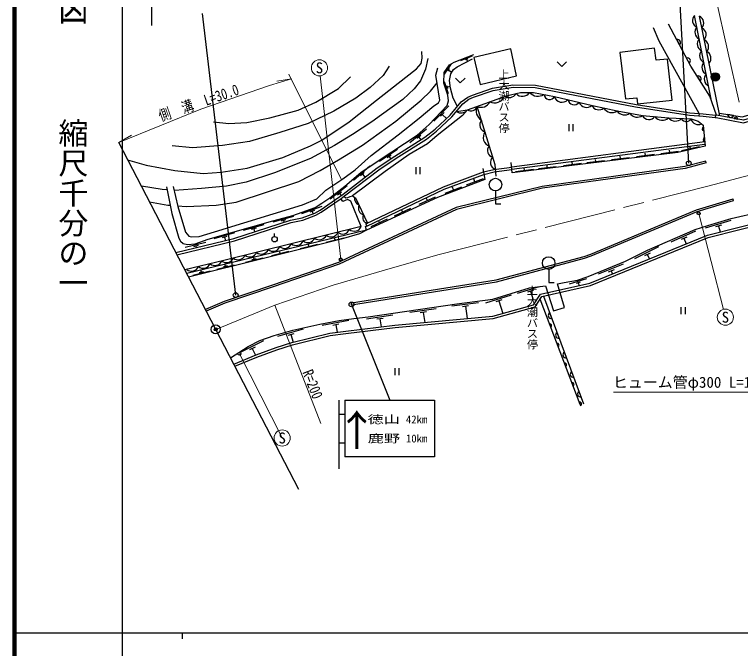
# Model space of a CAD drawing. Units: millimetres at full size, sheet at 1:1000; details may follow other scales. Extents: x 40000 to 680000, y 20000 to 380000.
# Drawn here: x 40000 to 161360, y 202409 to 308312 of the extents above; entities that cross this region are included whole.
import ezdxf
from ezdxf.enums import TextEntityAlignment as Align

# ---------------------------------------------------------------- set-up
doc = ezdxf.new("R2010")
doc.units = ezdxf.units.MM
doc.header["$LTSCALE"] = 1000
doc.header["$PDMODE"] = 32
doc.header["$PDSIZE"] = 500
doc.linetypes.add('CHAIN', pattern=[18.5, 12, -1.5, 3.5, -1.5])
doc.linetypes.add('DASHED', pattern=[7.5, 6, -1.5])
for name, color, linetype, lineweight in [('M-BGD', 7, 'Continuous', 25), ('M-BMK', 2, 'CHAIN', 13), ('M-BMK-HTXT', 7, 'Continuous', 13), ('M-BMK-OTRS', 5, 'Continuous', 25), ('M-BMK-SRVR', 3, 'Continuous', 25), ('M-STR-HTXT', 7, 'Continuous', 13), ('M-STR-STRC', 7, 'Continuous', 25), ('M-TTL', 2, 'Continuous', 140), ('M-TTL-BAND', 7, 'Continuous', 25)]:
    doc.layers.add(name, color=color, linetype=linetype, lineweight=lineweight)
doc.layers.add('M-OTRS', color=6, linetype='Continuous')
doc.styles.add('@ＭＳ ゴシック', font='')
doc.styles.add('ＭＳ ゴシック', font='')
doc.styles.get('@ＭＳ ゴシック').set_extended_font_data('@MS Gothic')
doc.styles.get('ＭＳ ゴシック').set_extended_font_data('MS Gothic')

msp = doc.modelspace()

# ---------------------------------------------------------------- hatches: boundary and pattern name
at = {"layer": 'M-BGD'}
msp.add_hatch(color=256, dxfattribs=at).paths.add_polyline_path([(157842, 297898, -1), (156442, 297898, -1)])

# ---------------------------------------------------------------- linework, layer by layer
for p, q in [((156527, 293874), (153660, 308154)), ((157922, 291376), (154511, 308021)), ((150694, 304121), (151159, 303246)), ((116497, 301372), (114547, 300593)), ((152335, 301030), (152800, 300155)), ((112983, 300051), (111816, 298339)), ((115805, 300934), (115350, 300752)), ((115578, 300843), (115730, 300461)), ((112653, 299301), (112377, 298896)), ((112515, 299099), (113119, 298687)), ((154114, 298019), (154646, 297183)), ((111849, 297126), (112509, 295132)), ((112244, 296409), (112398, 295944)), ((112321, 296176), (112839, 296348)), ((157355, 291481), (156260, 294649)), ((112605, 293075), (110112, 290478)), ((111801, 291934), (111219, 291328)), ((111510, 291631), (112226, 290944)), ((154429, 291787), (154400, 291388)), ((157162, 291503), (157116, 291106)), ((160213, 291461), (159235, 291618)), ((160298, 290937), (160913, 290823)), ((108849, 289151), (106060, 286874)), ((132640, 289980), (132640, 288807)), ((133340, 289980), (133340, 288807)), ((155226, 288896), (155171, 289520)), ((107912, 288115), (107262, 287584)), ((107587, 287849), (107951, 287404)), ((155387, 287091), (155332, 287714)), ((155393, 287022), (123121, 282824)), ((155428, 286624), (123156, 282425)), ((104027, 285746), (101023, 283762)), ((148039, 285098), (151017, 285465)), ((149528, 285282), (149484, 285639)), ((151524, 285601), (154447, 286279)), ((152986, 285940), (152904, 286291)), ((102991, 284810), (102290, 284347)), ((102641, 284579), (102907, 284176)), ((137163, 283757), (137119, 284115)), ((139805, 284083), (142782, 284450)), ((141293, 284267), (141249, 284624)), ((143992, 284599), (146970, 284966)), ((145481, 284783), (145437, 285140)), ((99372, 282969), (96657, 280604)), ((107067, 282833), (107067, 281659)), ((107767, 282833), (107767, 281659)), ((127583, 282577), (130560, 282944)), ((129071, 282760), (129027, 283117)), ((131800, 283096), (134778, 283463)), ((133289, 283280), (133245, 283637)), ((135674, 283574), (138652, 283941)), ((155628, 283536), (155551, 283826)), ((98469, 281904), (97836, 281353)), ((98152, 281628), (98602, 281113)), ((123763, 282106), (126740, 282473)), ((125251, 282289), (125207, 282647)), ((115576, 279856), (118380, 280923)), ((116978, 280390), (116807, 280838)), ((95619, 279675), (92770, 277474)), ((111973, 278486), (114777, 279552)), ((113375, 279019), (113204, 279468)), ((94655, 278665), (93991, 278152)), ((94323, 278409), (94583, 278072)), ((120403, 278852), (120403, 276677)), ((107660, 276609), (110386, 277863)), ((109023, 277236), (108823, 277672)), ((160197, 277223), (160111, 277511)), ((91367, 276251), (87975, 275045)), ((90137, 275591), (89346, 275309)), ((103522, 274707), (106247, 275960)), ((104884, 275333), (104697, 275742)), ((120403, 276677), (121292, 276677)), ((86647, 274569), (83177, 273611)), ((89742, 275450), (89893, 275024)), ((81668, 273189), (78201, 272219)), ((85373, 273999), (84563, 273776)), ((84968, 273888), (85051, 273587)), ((98744, 273345), (98916, 272984)), ((99631, 272918), (102357, 274171)), ((100994, 273545), (100831, 273898)), ((159770, 273890), (155451, 272626)), ((158199, 273117), (157191, 272822)), ((98843, 272292), (68784, 265055)), ((80395, 272615), (79587, 272389)), ((79991, 272502), (80126, 272017)), ((153840, 272115), (149720, 270307)), ((157695, 272970), (157979, 271999)), ((76791, 271825), (73324, 270855)), ((75519, 271251), (74710, 271025)), ((75114, 271138), (75272, 270573)), ((83465, 271226), (83465, 271734)), ((92120, 270306), (95033, 271026)), ((93577, 270666), (93505, 270957)), ((152381, 271147), (151420, 270725)), ((151901, 270936), (152306, 270012)), ((72004, 270239), (68506, 269387)), ((70713, 269708), (69897, 269509)), ((70305, 269609), (70363, 269371)), ((87744, 269224), (90656, 269944)), ((89200, 269584), (89128, 269875)), ((147664, 269496), (143626, 267508)), ((82944, 268038), (85856, 268757)), ((84400, 268397), (84328, 268689)), ((146248, 268465), (145306, 268001)), ((145777, 268233), (146144, 267489)), ((78617, 266968), (81529, 267688)), ((79697, 267390), (80377, 267557)), ((80037, 267473), (79969, 267748)), ((73829, 265785), (76741, 266504)), ((74909, 266206), (75589, 266374)), ((75249, 266290), (75174, 266594)), ((141723, 266614), (137558, 264912)), ((69812, 264792), (72725, 265512)), ((70893, 265213), (71572, 265381)), ((71232, 265297), (71151, 265625)), ((129303, 265746), (129303, 263571)), ((140240, 265684), (139268, 265287)), ((139754, 265485), (139968, 264961)), ((129303, 263571), (130192, 263571)), ((135610, 264166), (132747, 263270)), ((134585, 263593), (133917, 263384)), ((134251, 263489), (134398, 263018)), ((127682, 262840), (124003, 261712)), ((126744, 262239), (125740, 261931)), ((123043, 261418), (118741, 260099)), ((126242, 262085), (126682, 260651)), ((128409, 261282), (135140, 243290)), ((96353, 259837), (96306, 260134)), ((117586, 260168), (113126, 259575)), ((121482, 260625), (120478, 260318)), ((120980, 260472), (121623, 258376)), ((134556, 243155), (127849, 260746)), ((110512, 259174), (106061, 258513)), ((108850, 258624), (107811, 258470)), ((108331, 258547), (108577, 256887)), ((115916, 259643), (114875, 259505)), ((115396, 259574), (115669, 257520)), ((151387, 259429), (151387, 258255)), ((152087, 259429), (152087, 258255)), ((103266, 258098), (98814, 257438)), ((101603, 257549), (100565, 257394)), ((101084, 257472), (101279, 256157)), ((129809, 257540), (129462, 258468)), ((95869, 257195), (91448, 256358)), ((94230, 256580), (93198, 256384)), ((93714, 256482), (93946, 255256)), ((129412, 256646), (129635, 256061)), ((88272, 255755), (83944, 254522)), ((86695, 254994), (85685, 254706)), ((131035, 254262), (130688, 255190)), ((81634, 253795), (77589, 251823)), ((86190, 254850), (86556, 253565)), ((80215, 252769), (79271, 252309)), ((79743, 252539), (80283, 251432)), ((130659, 253376), (130882, 252791)), ((132262, 250984), (131915, 251912)), ((131906, 250105), (132129, 249520)), ((103572, 249219), (103572, 248045)), ((104272, 249219), (104272, 248045)), ((133488, 247706), (133141, 248634)), ((133153, 246835), (133376, 246250)), ((134715, 244427), (134367, 245355)), ((134400, 243564), (134623, 242980))]:
    msp.add_line(p, q, dxfattribs=at)
for points in [[(157116, 291106), (157295, 291085), (161858, 290242), (176949, 294557), (195359, 299519), (197942, 301586), (200476, 302994), (205789, 305902), (212611, 309745), (217932, 312671), (226972, 317679), (236303, 322745), (241384, 325506), (253633, 332297), (251627, 336832)], [(251261, 336670), (253120, 332469), (241192, 325857), (236112, 323097), (226780, 318029), (217739, 313021), (212417, 310095), (205595, 306252), (200283, 303345), (197718, 301919), (195174, 299883), (176841, 294942), (161839, 290652), (157355, 291481), (157162, 291503)], [(154429, 291787), (147753, 303880), (146803, 306088)], [(156260, 294649), (153034, 299714), (149311, 306726)], [(58901, 284066), (61996, 283166), (66784, 282266), (71539, 281745), (74548, 281993), (78887, 282645), (84843, 284445), (89499, 286392), (91363, 287333), (95932, 290372), (100529, 294000), (105434, 297846), (107173, 299227), (107987, 300122), (108143, 301032), (108106, 302128)], [(65434, 279527), (66277, 275096), (67442, 270931), (67744, 270440), (68169, 270061), (68912, 269871), (70206, 270017), (72356, 270803), (83170, 273827), (86543, 274758), (90248, 276076), (91402, 276774), (92739, 277715), (95241, 279649), (97876, 281945), (100968, 283977), (107321, 288175), (109328, 289965), (112350, 293112), (112574, 293919), (112443, 294854), (111787, 296836), (111821, 298613), (112714, 299922), (113522, 300345), (116778, 301646)], [(109121, 300980), (108718, 299190), (107882, 297214), (106822, 295877), (104895, 294103), (101322, 291532), (99756, 290379), (96506, 288253), (93470, 286411), (89492, 284280), (83441, 281847), (78730, 280293), (75423, 279654), (71247, 279231), (66745, 278929), (66673, 278934)], [(114041, 292964), (113354, 294336), (112872, 296036), (112742, 297275), (112951, 298385), (113371, 299140), (114025, 299589), (116575, 300893)], [(130707, 300430), (131503, 299634), (132298, 300430)], [(157826, 291843), (161622, 291235), (188908, 298799), (195033, 300523)], [(102611, 299670), (101633, 298104), (99460, 296103), (97054, 294334), (93376, 292163), (89076, 290131), (84326, 288590), (79286, 287078), (74793, 286421), (69730, 286049), (66333, 286378)], [(66524, 279600), (67275, 276224), (68563, 271979), (69124, 271299), (69587, 271156), (70864, 271243), (73456, 272001), (88116, 276543), (90520, 277538), (92060, 278970), (94884, 280860), (96928, 282351), (99599, 284788), (104111, 288237), (107671, 291001), (110074, 293046), (110886, 293575), (111098, 294022), (110456, 298183), (110741, 299412)], [(73252, 290383), (75819, 290101), (78824, 290286), (82657, 291058), (87412, 292330), (90389, 293669), (94152, 295948), (96154, 297902)], [(113718, 297684), (114513, 296889), (115308, 297684)], [(66972, 268541), (76651, 270910), (86149, 273937), (88096, 274332), (90206, 275144), (91075, 275631), (94371, 277926), (94950, 278325), (100652, 282679), (103603, 284638), (108617, 287828), (110295, 289143), (112835, 291513), (114667, 293716), (115765, 294509), (116589, 294865), (119905, 296020), (123304, 296564), (127104, 296535), (133755, 295245), (143895, 293280), (152894, 291896), (154429, 291787)], [(67162, 268176), (76759, 270525), (86250, 273549), (88209, 273947), (90377, 274781), (91288, 275291), (94599, 277597), (95185, 278001), (100885, 282353), (103821, 284302), (108848, 287501), (110555, 288839), (113126, 291237), (114942, 293421), (115964, 294159), (116734, 294492), (120003, 295631), (123334, 296164), (127064, 296135), (133679, 294853), (143827, 292886), (152850, 291498), (154400, 291388)], [(67242, 276374), (68756, 276261), (73715, 276461), (77064, 276984), (87529, 280437), (91080, 282245), (94142, 284027), (98185, 286462), (103748, 290504), (107987, 294016), (109557, 295523), (110655, 296894)], [(113860, 292120), (115716, 292371), (120068, 293971), (122185, 294717), (124568, 295277), (126761, 295270), (130272, 294630), (136603, 293102), (140734, 292199), (144991, 291451), (149326, 291033), (153099, 290869), (154304, 290494), (155144, 289826), (155455, 286327), (150874, 285266), (123206, 281856), (123050, 283621)], [(120517, 281284), (120358, 283229), (117322, 292962)], [(115716, 292371), (114915, 291439), (110644, 288094), (109038, 286717), (105968, 284911), (101943, 282103), (96517, 277997)], [(76663, 249899), (80375, 251471), (83724, 252671), (86355, 253514), (92684, 255104), (95361, 255427), (103603, 256443), (119937, 257901), (126777, 259828), (127916, 261582), (136193, 263416), (155854, 271464), (166424, 274121), (167208, 274512), (182251, 278244), (201389, 282991), (209897, 285144)], [(76848, 249543), (80521, 251098), (83853, 252292), (86465, 253129), (92757, 254710), (95409, 255030), (103645, 256045), (120010, 257506), (127030, 259484), (128162, 261227), (136313, 263033), (155979, 271083), (166563, 273744), (167347, 274134), (182347, 277856), (201486, 282603), (209995, 284756)], [(155551, 283826), (152043, 282903), (128203, 279590), (113809, 276051), (95904, 267711), (94138, 266891), (83142, 263127), (75071, 260367), (71922, 259019)], [(155628, 283536), (152102, 282609), (128260, 279295), (113909, 275766), (96031, 267439), (94250, 266612), (83239, 262843), (75179, 260087), (72061, 258752)], [(118292, 282563), (118629, 280761), (110726, 277755), (98843, 272292), (98684, 272897), (98906, 273006)], [(98744, 273345), (111690, 279521), (118396, 282008)], [(98916, 272984), (111846, 279152), (118470, 281609)], [(65533, 279009), (64680, 279065), (61202, 279639)], [(95083, 277931), (95389, 277666), (95747, 277731), (96109, 277913), (96517, 277997), (97015, 277692), (98991, 273463)], [(62549, 277050), (65652, 276492), (66017, 276465)], [(97944, 272884), (96199, 277111), (95683, 277415), (94897, 277074), (94554, 277566)], [(96306, 260134), (120515, 263969), (135208, 267916), (136319, 268288), (149899, 273979), (154016, 275703), (160111, 277511)], [(96353, 259837), (120577, 263675), (135295, 267629), (136425, 268008), (150015, 273702), (154117, 275420), (160197, 277223)], [(76105, 250973), (79039, 252863), (81034, 253836), (83425, 254686), (86513, 255566), (91022, 256582), (94246, 257193), (96727, 257523), (99129, 257788), (113958, 259988), (119962, 260787), (126066, 262658), (128781, 262964), (130100, 258822), (131944, 259372), (130767, 263327), (131898, 263549), (134107, 263947), (135910, 264562), (142116, 267099), (145836, 268930), (153773, 272413), (155910, 273073), (159823, 274218), (164662, 275351)], [(97944, 272884), (74976, 267220), (68478, 265644)], [(98843, 272292), (97698, 271703), (94634, 270772), (69094, 264460)]]:
    msp.add_lwpolyline(points, dxfattribs=at)
for points in [[(116808, 301145), (117858, 296648), (123933, 298050), (122954, 302568)], [(144170, 293391), (149927, 294014), (149148, 300839), (147238, 300676), (146989, 302690), (141211, 301961), (142129, 294202), (144031, 294375)]]:
    msp.add_lwpolyline(points, close=True, dxfattribs=at)
at = {"layer": 'M-BGD', "linetype": 'DASHED'}
for points in [[(154400, 291388), (155102, 291338), (157116, 291106)], [(154429, 291787), (155140, 291737), (157162, 291503)], [(118396, 282008), (120127, 282443), (123121, 282824)], [(118470, 281609), (120201, 282049), (123156, 282425)]]:
    msp.add_lwpolyline(points, dxfattribs=at)
at = {"layer": 'M-BGD'}
for centre, radius in [((157142, 297898), 700), ((120403, 279902), 1050), ((83465, 270776), 450), ((129303, 266796), 1050)]:
    msp.add_circle(centre, radius, dxfattribs=at)
for centre, radius, start, end in [((154592, 307321), 1250, 138.22448, 244.48469), ((153977, 306891), 1250, 318.45031, 64.71052), ((154986, 305360), 1250, 138.22448, 244.48469), ((154379, 304931), 1250, 318.45031, 64.71052), ((150840, 303638), 505, 309.13407, 106.79226), ((155380, 303399), 1250, 138.22448, 244.48469), ((154780, 302972), 1250, 318.45031, 64.71052), ((155773, 301439), 1250, 138.22448, 244.48469), ((152481, 300547), 505, 309.13407, 106.79226), ((155182, 301013), 1250, 318.45031, 64.71052), ((156167, 299478), 1250, 138.22448, 244.48469), ((154297, 297548), 505, 313.6624, 111.32059), ((156561, 297517), 1250, 138.22448, 244.48469), ((122578, 295957), 1533, 242.04371, 326.48675), ((124910, 296070), 1425, 222.34518, 325.95623), ((127504, 296622), 1954, 223.67084, 301.1969), ((129438, 295032), 926, 185.07657, 334.26372), ((117998, 294447), 1631, 245.52575, 334.84505), ((120272, 295287), 1729, 242.54339, 336.6602), ((131511, 294933), 1276, 193.73663, 319.12945), ((133565, 294371), 1122, 194.06682, 318.79924), ((116307, 293246), 1055, 235.96235, 344.40843), ((119020, 292220), 1852, 156.3782, 238.26006), ((135628, 294118), 1312, 201.76094, 311.10514), ((137690, 293749), 1350, 207.31701, 307.87129), ((139850, 293459), 1540, 210.26146, 305.06329), ((114649, 293275), 1398, 235.66086, 319.76402), ((141986, 293078), 1529, 215.08364, 304.98514), ((144103, 292642), 1485, 213.36524, 306.70355), ((146086, 291980), 1216, 205.78163, 323.20966), ((159739, 291636), 505, 182.0659, 339.72409), ((119070, 289882), 1278, 143.34715, 251.29109), ((148295, 292200), 1558, 217.53664, 311.45463), ((150454, 291989), 1479, 220.28718, 314.71951), ((152316, 291341), 915, 206.11172, 328.89497), ((154297, 291169), 1236, 194.08178, 296.40804), ((160596, 290827), 318, 359.4164, 159.63413), ((155253, 289213), 318, 104.97049, 265.18822), ((119854, 287766), 1498, 142.80753, 251.83072), ((155414, 287408), 318, 104.97049, 265.18822), ((120135, 285558), 1084, 133.64443, 260.99383), ((120704, 283600), 1156, 129.76723, 255.70343), ((98265, 277784), 1500, 177.68103, 243.68719), ((98635, 275954), 1143, 154.86026, 255.22842), ((99122, 274368), 915, 148.35239, 261.73629), ((92910, 272415), 1250, 230.72223, 336.98244), ((94852, 272893), 1250, 230.72223, 336.98244), ((96794, 273372), 1250, 230.72223, 336.98244), ((89027, 271457), 1250, 230.72223, 336.98244), ((90968, 271936), 1250, 230.72223, 336.98244), ((83201, 270020), 1250, 230.72223, 336.98244), ((85143, 270499), 1250, 230.72223, 336.98244), ((87085, 270978), 1250, 230.72223, 336.98244), ((79317, 269063), 1250, 230.72223, 336.98244), ((81259, 269542), 1250, 230.72223, 336.98244), ((73492, 267639), 1250, 230.50366, 336.76386), ((75435, 268111), 1250, 230.50366, 336.76386), ((77376, 268584), 1250, 230.72223, 336.98244), ((69604, 266696), 1250, 230.50366, 336.76386), ((71548, 267168), 1250, 230.50366, 336.76386), ((129727, 258038), 505, 121.68309, 279.34128), ((129473, 256334), 318, 300.76103, 100.97876), ((130953, 254760), 505, 121.68309, 279.34128), ((130720, 253064), 318, 300.76103, 100.97876), ((132180, 251482), 505, 121.68309, 279.34128), ((131967, 249793), 318, 300.76103, 100.97876), ((133406, 248204), 505, 121.68309, 279.34128), ((133213, 246523), 318, 300.76103, 100.97876), ((134633, 244926), 505, 121.68309, 279.34128), ((134460, 243253), 318, 300.76103, 100.97876)]:
    msp.add_arc(centre, radius, start, end, dxfattribs=at)
at = {"layer": 'M-BMK'}
msp.add_lwpolyline([(73637, 255720), (83494, 259733), (93272, 263116), (101831, 265634), (110778, 268152), (155888, 279649), (169732, 283253), (227003, 297850), (246937, 302571), (257787, 304875), (263776, 305908), (266886, 306579), (278155, 308188), (286901, 309082), (295921, 309748), (306583, 310002), (312611, 309991), (318458, 309819)], dxfattribs=at)
at = {"layer": 'M-BMK-OTRS'}
msp.add_line((87537, 228982), (57423, 286909), dxfattribs=at)
at = {"layer": 'M-BMK-SRVR'}
msp.add_circle((73637, 255720), 750, dxfattribs=at)
at = {"layer": 'M-OTRS'}
msp.add_point((73637, 255720), dxfattribs=at)
at = {"layer": 'M-STR-HTXT'}
for p, q in [((161151, 293679), (156022, 316601)), ((86284, 297543), (83855, 297185)), ((94618, 280788), (85884, 298347)), ((94549, 267402), (91121, 298069)), ((57423, 286909), (59546, 288142)), ((154377, 275080), (158499, 259057)), ((83494, 259733), (91188, 239966)), ((77591, 251631), (84741, 237570))]:
    msp.add_line(p, q, dxfattribs=at)
for points in [[(57423, 286909), (71165, 292503), (82605, 296461), (86284, 297543)], [(166333, 280238), (176253, 245220), (140140, 245220)]]:
    msp.add_lwpolyline(points, dxfattribs=at)
for centre in [(90972, 299410), (158836, 257750), (84741, 237570)]:
    msp.add_circle(centre, 1350, dxfattribs=at)
at = {"layer": 'M-STR-STRC'}
for p, q in [((62915, 323471), (62915, 306471)), ((152719, 283468), (151160, 312615)), ((76978, 261451), (71415, 308471)), ((96340, 259881), (102728, 243900)), ((94228, 243900), (94228, 232400)), ((95228, 243900), (110228, 243900)), ((95228, 243900), (95228, 234400)), ((110228, 243900), (110228, 234400)), ((94228, 241525), (95228, 241525)), ((94228, 236775), (95228, 236775)), ((110228, 234400), (95228, 234400))]:
    msp.add_line(p, q, dxfattribs=at)
for centre, radius in [((152719, 283468), 400), ((154377, 275080), 250), ((94549, 267402), 250), ((76978, 261451), 400), ((96340, 259881), 400), ((77591, 251631), 250)]:
    msp.add_circle(centre, radius, dxfattribs=at)
at = {"layer": 'M-TTL'}
msp.add_line((40000, 380000), (40000, 20000), dxfattribs=at)
at = {"layer": 'M-TTL-BAND'}
for p, q in [((58000, 370000), (58000, 20000)), ((40000, 205000), (579000, 205000)), ((68000, 205000), (68000, 204000))]:
    msp.add_line(p, q, dxfattribs=at)

# ---------------------------------------------------------------- texts
at = {"layer": 'M-BMK-HTXT', "style": '@ＭＳ ゴシック'}
for p in [(121790, 299255), (126543, 263121)]:
    msp.add_text('上大潮バス停', height=1320, rotation=270, dxfattribs=at).set_placement(p, align=Align.MIDDLE_LEFT)
at = {"layer": 'M-STR-HTXT', "style": 'ＭＳ ゴシック'}
for p in [(90972, 299410), (158836, 257750), (84741, 237570)]:
    msp.add_text('S', height=1833, dxfattribs=at).set_placement(p, align=Align.MIDDLE_CENTER)
at = {"layer": 'M-STR-HTXT', "style": 'ＭＳ ゴシック', "width": 0.8}
for s, rotation, p in [('側\u3000溝\u3000L=30.0', 19.085, (71267, 292208)), ('R=200', 291.267, (88493, 246029))]:
    msp.add_text(s, height=1833, rotation=rotation, dxfattribs=at).set_placement(p, align=Align.BOTTOM_CENTER)
at = {"layer": 'M-STR-HTXT', "style": 'ＭＳ ゴシック'}
msp.add_text('ヒューム管φ300 L=18.0', height=1833, dxfattribs=at).set_placement((166891, 245413), align=Align.BOTTOM_RIGHT)
at = {"layer": 'M-STR-STRC', "style": 'ＭＳ ゴシック'}
for s, height, p in [('↑', 5132, (93728, 234775)), ('42km', 1320, (105428, 239608)), ('10km', 1320, (105428, 236427))]:
    msp.add_text(s, height=height, dxfattribs=at).set_placement(p, align=Align.BOTTOM_LEFT)
at = {"layer": 'M-STR-STRC', "style": 'ＭＳ ゴシック', "width": 1.5}
for s, p in [('徳山', (99028, 239608)), ('鹿野', (99048, 236427))]:
    msp.add_text(s, height=1320, dxfattribs=at).set_placement(p, align=Align.BOTTOM_LEFT)
at = {"layer": 'M-TTL-BAND', "style": '@ＭＳ ゴシック', "width": 1.4}
msp.add_text('平  面  図', height=3666, rotation=270, dxfattribs=at).set_placement((49777, 306475), align=Align.MIDDLE_RIGHT)
at = {"layer": 'M-TTL-BAND', "style": '@ＭＳ ゴシック'}
msp.add_text('縮尺千分の一', height=3666, rotation=270, dxfattribs=at).set_placement((49777, 261030), align=Align.MIDDLE_RIGHT)

doc.saveas('drawing.dxf')
